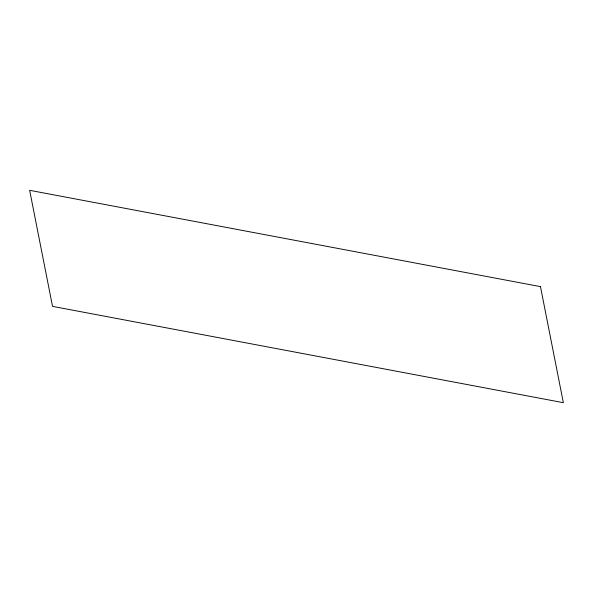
<?xml version="1.0" encoding="UTF-8"?>
<svg xmlns="http://www.w3.org/2000/svg" width="593" height="593" viewBox="0 0 593 593"><rect width="100%" height="100%" fill="white"/><g stroke="black" fill="none" stroke-linecap="round" stroke-linejoin="round"><path stroke-width="0.89" d="M540.468 286.627L29.65 190.316L52.532 306.373L563.35 402.684L540.468 286.627"/></g></svg>
